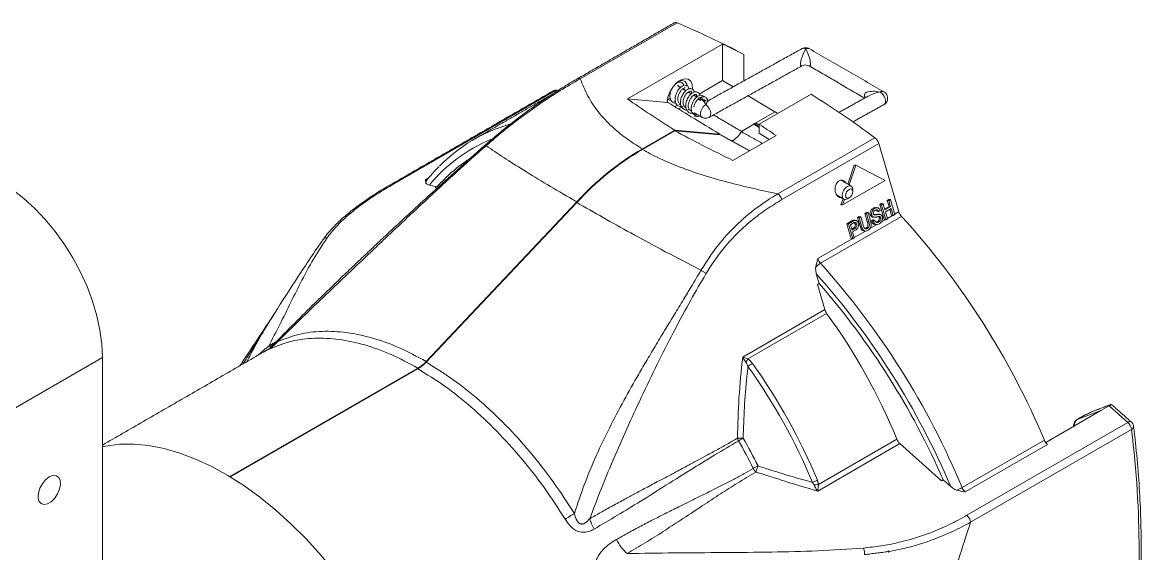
# Model space of a CAD drawing. Extents: x 12.1 to 108.7, y 1 to 80.4.
# Drawn here: x 22.2 to 31.51, y 12.34 to 16.76 of the extents above; entities that cross this region are included whole.
import ezdxf

# ---------------------------------------------------------------- set-up
doc = ezdxf.new("R2010")
doc.units = 0
doc.header["$MEASUREMENT"] = 0
doc.linetypes.add('SLD-Solid', pattern=[0])
doc.layers.get('0').update_dxf_attribs({"linetype": 'CONTINUOUS'})

msp = doc.modelspace()

# ---------------------------------------------------------------- linework, layer by layer
at = {"color": 7, "linetype": 'SLD-Solid', "lineweight": 15}
for p, q in [((26.8387, 16.2884), (27.6452, 16.754)), ((27.2316, 16.1221), (28.0208, 16.5777)), ((28.0208, 16.2738), (28.0208, 16.5777)), ((28.2003, 16.2716), (28.2003, 16.4903)), ((27.8273, 16.1621), (28.0208, 16.2738)), ((28.0208, 16.2738), (28.1107, 16.2218)), ((25.2907, 15.4153), (26.6283, 16.1875)), ((26.6428, 16.1836), (26.6283, 16.1875)), ((27.2316, 16.1221), (27.5619, 16.0926)), ((27.5625, 16.1051), (27.5651, 16.0919)), ((27.7969, 16.1445), (27.8083, 16.1511)), ((28.4578, 16.0136), (28.236, 16.1484)), ((28.3281, 15.9107), (28.7595, 16.1598)), ((28.46, 16.0149), (28.2979, 15.9213)), ((28.4826, 15.9999), (28.46, 16.0149)), ((28.1805, 15.851), (28.2838, 15.9106)), ((28.3281, 15.8901), (28.2838, 15.9157)), ((28.2838, 15.9104), (28.2838, 15.9157)), ((28.2838, 15.9157), (28.3281, 15.8918)), ((28.2883, 15.9132), (28.2979, 15.9188)), ((28.2979, 15.9213), (28.2979, 15.9188)), ((28.3281, 15.9039), (28.2979, 15.9213)), ((28.2979, 15.9188), (28.2979, 15.9081)), ((28.3281, 15.8354), (28.3281, 15.9107)), ((27.356, 15.7074), (27.6252, 15.8628)), ((27.356, 15.7014), (27.6252, 15.8568)), ((27.6252, 15.8628), (27.9992, 15.8294)), ((27.6252, 15.8568), (28.0043, 15.8229)), ((27.9992, 15.8294), (27.9997, 15.8233)), ((28.1788, 15.8498), (28.2838, 15.9104)), ((28.3281, 15.8848), (28.2838, 15.9104)), ((28.4111, 15.7847), (28.3281, 15.8354)), ((28.1084, 15.6099), (28.4671, 15.817)), ((28.4825, 15.3335), (29.289, 15.7991)), ((28.5157, 15.2841), (29.3225, 15.7499)), ((29.3225, 15.7499), (29.4887, 15.1825)), ((29.118, 15.5709), (29.0648, 15.4126)), ((29.1312, 15.5694), (29.0762, 15.406)), ((29.1312, 15.5694), (29.118, 15.5709)), ((29.3739, 15.444), (29.1312, 15.5694)), ((25.552, 15.4501), (25.5835, 15.4683)), ((25.6485, 15.3893), (25.5864, 15.4056)), ((25.6347, 15.3814), (25.6485, 15.3893)), ((25.6481, 15.3779), (25.6347, 15.3814)), ((29.0203, 15.2399), (29.3739, 15.444)), ((25.5582, 13.9383), (26.8102, 15.2659)), ((25.5582, 13.9322), (26.8102, 15.2598)), ((29.0242, 15.2918), (29.0072, 15.2414)), ((29.0359, 15.2862), (29.0203, 15.2399)), ((29.3916, 15.2778), (29.4053, 15.2857)), ((29.4064, 15.2267), (29.3916, 15.2778)), ((29.4047, 15.2763), (29.3916, 15.2778)), ((29.4047, 15.2763), (29.4184, 15.2842)), ((29.4196, 15.2252), (29.4047, 15.2763)), ((29.4184, 15.2842), (29.4053, 15.2857)), ((29.4184, 15.2842), (29.4545, 15.1596)), ((29.0203, 15.2399), (29.0072, 15.2414)), ((29.2054, 15.1703), (29.2191, 15.1782)), ((29.226, 15.0995), (29.2054, 15.1703)), ((29.2186, 15.1688), (29.2054, 15.1703)), ((29.2186, 15.1688), (29.2322, 15.1767)), ((29.2391, 15.098), (29.2186, 15.1688)), ((29.2322, 15.1767), (29.2191, 15.1782)), ((29.2322, 15.1767), (29.253, 15.105)), ((29.2865, 15.2099), (29.2733, 15.2114)), ((29.3194, 15.186), (29.3062, 15.1875)), ((29.333, 15.1939), (29.3194, 15.186)), ((29.3308, 15.2427), (29.3445, 15.2506)), ((29.3669, 15.1181), (29.3308, 15.2427)), ((29.3439, 15.2412), (29.3308, 15.2427)), ((29.3439, 15.2412), (29.3576, 15.2491)), ((29.38, 15.1166), (29.3439, 15.2412)), ((29.3576, 15.2491), (29.3445, 15.2506)), ((29.3576, 15.2491), (29.3724, 15.198)), ((29.3701, 15.2057), (29.4064, 15.2267)), ((29.3724, 15.198), (29.4196, 15.2252)), ((29.4237, 15.2108), (29.3766, 15.1836)), ((29.3766, 15.1836), (29.3937, 15.1245)), ((29.4196, 15.2252), (29.4064, 15.2267)), ((29.4277, 15.1532), (29.4129, 15.2046)), ((29.4409, 15.1517), (29.4237, 15.2108)), ((29.4537, 15.1623), (29.4887, 15.1825)), ((29.5106, 15.1437), (28.8369, 14.7548)), ((29.0552, 15.0836), (29.0908, 15.1042)), ((29.0914, 14.959), (29.0552, 15.0836)), ((29.0684, 15.0821), (29.0552, 15.0836)), ((29.0684, 15.0821), (29.1039, 15.1027)), ((29.1045, 14.9576), (29.0684, 15.0821)), ((29.1093, 15.089), (29.0862, 15.0756)), ((29.0862, 15.0756), (29.0991, 15.0309)), ((29.1039, 15.1027), (29.0908, 15.1042)), ((29.1186, 15.1098), (29.1055, 15.1113)), ((29.1372, 15.0795), (29.1241, 15.081)), ((29.1446, 15.1352), (29.1583, 15.1431)), ((29.1654, 15.0635), (29.1446, 15.1352)), ((29.1577, 15.1337), (29.1446, 15.1352)), ((29.1577, 15.1337), (29.1714, 15.1416)), ((29.1785, 15.0621), (29.1577, 15.1337)), ((29.1714, 15.1416), (29.1583, 15.1431)), ((29.1714, 15.1416), (29.1919, 15.0708)), ((29.2391, 15.098), (29.226, 15.0995)), ((29.2474, 15.0431), (29.3069, 15.0775)), ((29.2627, 15.1564), (29.2496, 15.1579)), ((29.2601, 15.1068), (29.2737, 15.1147)), ((29.2732, 15.1053), (29.2601, 15.1068)), ((29.2848, 15.1377), (29.2717, 15.1392)), ((29.2732, 15.1053), (29.2869, 15.1132)), ((29.2869, 15.1132), (29.2737, 15.1147)), ((29.322, 15.098), (29.3088, 15.0995)), ((29.3256, 15.1617), (29.3125, 15.1632)), ((29.3378, 15.1325), (29.3246, 15.134)), ((29.3387, 15.0958), (29.3755, 15.1171)), ((29.38, 15.1166), (29.3669, 15.1181)), ((29.3937, 15.1245), (29.38, 15.1166)), ((29.3929, 15.1272), (29.4364, 15.1522)), ((29.4409, 15.1517), (29.4277, 15.1532)), ((29.4545, 15.1596), (29.4409, 15.1517)), ((29.0969, 15.0387), (29.1094, 15.0459)), ((29.0991, 15.0309), (29.1225, 15.0444)), ((29.127, 15.0302), (29.1033, 15.0165)), ((29.1033, 15.0165), (29.1181, 14.9654)), ((29.1225, 15.0444), (29.1094, 15.0459)), ((29.1174, 14.9681), (29.2121, 15.0228)), ((29.1785, 15.0621), (29.1654, 15.0635)), ((29.2261, 15.0445), (29.213, 15.046)), ((28.8151, 14.7936), (29.1, 14.9581)), ((29.1045, 14.9576), (29.0914, 14.959)), ((29.1181, 14.9654), (29.1045, 14.9576)), ((28.8255, 14.5869), (28.8021, 14.6678)), ((28.8255, 14.5869), (28.8117, 14.579)), ((28.8725, 14.3692), (28.8117, 14.579)), ((28.1899, 13.9751), (28.8725, 14.3692)), ((28.8879, 14.3381), (28.2331, 13.9602)), ((22.8678, 13.9712), (21.984, 13.4611)), ((22.8678, 13.9712), (22.8669, 7.6068)), ((25.49, 13.8831), (23.9271, 12.9809)), ((25.49, 13.877), (23.9322, 12.9778)), ((31.1686, 13.5298), (30.709, 13.2645)), ((30.9711, 13.4551), (31.1686, 13.5298)), ((30.9711, 13.4551), (31.0373, 13.4933)), ((31.2542, 13.5819), (31.117, 13.5295)), ((31.117, 13.5295), (31.1184, 13.5302)), ((31.236, 13.5687), (31.1686, 13.5298)), ((31.3915, 13.4317), (31.236, 13.5687)), ((30.054, 12.6595), (31.3915, 13.4317)), ((30.9687, 13.454), (30.9711, 13.4551)), ((30.0847, 12.6017), (31.4223, 13.3739)), ((29.4972, 13.255), (28.8146, 12.861)), ((28.8203, 12.9148), (29.4722, 13.2911)), ((29.8434, 12.9457), (29.4972, 13.255)), ((30.0139, 12.8893), (30.698, 13.2842)), ((30.7228, 13.249), (30.0386, 12.854)), ((29.8434, 12.9457), (29.8572, 12.9537)), ((29.9193, 12.8982), (29.8572, 12.9537))]:
    msp.add_line(p, q, dxfattribs=at)
at = {"color": 7, "linetype": 'SLD-Solid', "lineweight": 15, "flags": 128}
for points in [[(27.5619, 16.0926), (27.5677, 16.1347), (27.5838, 16.1787), (27.6086, 16.2201), (27.6396, 16.2545), (27.6735, 16.2783), (27.7068, 16.2892), (27.7361, 16.286), (27.7584, 16.2691), (27.7713, 16.2401), (27.7736, 16.2021), (27.7735, 16.2013)], [(27.7294, 16.2313), (27.7258, 16.2445), (27.7111, 16.2654), (27.6886, 16.2742), (27.6611, 16.2698), (27.6566, 16.268)], [(27.8693, 16.1382), (27.8637, 16.1451), (27.8544, 16.1507), (27.8433, 16.1526), (27.8331, 16.1513), (27.8166, 16.1442), (27.7949, 16.1257), (27.7835, 16.1109), (27.7745, 16.0954), (27.7635, 16.0652), (27.761, 16.0449), (27.764, 16.0204), (27.7691, 16.0078), (27.7778, 15.9968), (27.7908, 15.9899), (27.798, 15.9887), (27.8038, 15.9896), (27.8038, 15.9896)], [(27.8325, 16.1295), (27.8296, 16.1306), (27.8272, 16.1302), (27.8257, 16.1284), (27.8252, 16.1254), (27.8258, 16.1217), (27.8275, 16.1178), (27.83, 16.1144), (27.833, 16.1119), (27.8358, 16.1108), (27.8382, 16.1112), (27.8398, 16.113), (27.8403, 16.116), (27.8396, 16.1197), (27.8379, 16.1236), (27.8354, 16.127), (27.8325, 16.1295)], [(27.622, 16.0578), (27.6317, 16.0608), (27.6485, 16.069)], [(22.0279, 15.4263), (22.122, 15.3659), (22.2149, 15.294), (22.3054, 15.2116), (22.3924, 15.1198), (22.4748, 15.0196), (22.5517, 14.9122), (22.6219, 14.7992), (22.6847, 14.6818), (22.7392, 14.5617), (22.7847, 14.4401), (22.8207, 14.3188), (22.8468, 14.1992), (22.8626, 14.0828), (22.8678, 13.9712)], [(29.061, 15.2916), (29.0601, 15.2911), (29.0433, 15.2857), (29.0292, 15.2889), (29.0198, 15.3003), (29.0168, 15.3181), (29.0205, 15.3397), (29.0303, 15.3617), (29.0449, 15.3809), (29.0618, 15.3942), (29.0787, 15.3996), (29.0928, 15.3964), (29.1021, 15.385), (29.1052, 15.3672), (29.1052, 15.3672)], [(29.1052, 15.3512), (29.1031, 15.3633), (29.0968, 15.3711), (29.0872, 15.3732), (29.0757, 15.3695), (29.0642, 15.3605), (29.0543, 15.3475), (29.0476, 15.3325), (29.0451, 15.3178), (29.0472, 15.3057), (29.0535, 15.2979), (29.0631, 15.2957), (29.0746, 15.2995), (29.0861, 15.3085), (29.096, 15.3215), (29.1027, 15.3365), (29.1052, 15.3512)], [(25.38, 11.2145), (25.3018, 11.3854), (25.2157, 11.5538), (25.1222, 11.7187), (25.0218, 11.8793), (24.915, 12.0346), (24.8025, 12.1837), (24.6848, 12.3259), (24.5627, 12.4603), (24.4368, 12.5862), (24.3078, 12.7028), (24.1765, 12.8097), (24.0435, 12.906), (23.9096, 12.9914), (23.7755, 13.0653), (23.6421, 13.1273), (23.51, 13.1771), (23.38, 13.2144), (23.2528, 13.2389), (23.1291, 13.2507), (23.0096, 13.2495), (22.8949, 13.2354), (22.8677, 13.23)], [(22.4258, 12.9783), (22.3954, 12.9549), (22.3682, 12.9223), (22.3473, 12.884), (22.335, 12.8443), (22.3324, 12.8073), (22.34, 12.7772), (22.3568, 12.7571), (22.3812, 12.7492), (22.4103, 12.7545), (22.4412, 12.7723), (22.4703, 12.8007), (22.4947, 12.8366), (22.5116, 12.8762), (22.5191, 12.9151), (22.5166, 12.9491), (22.5042, 12.9746), (22.4833, 12.9887), (22.4562, 12.99), (22.4258, 12.9783)]]:
    msp.add_lwpolyline(points, dxfattribs=at)
at = {"color": 7, "linetype": 'SLD-Solid', "lineweight": 15}
for centre, radius, start, end in [((26.8268, 16.2639), 0.0272, 64.18756, 115.76928), ((26.6395, 16.1337), 0.06, 74.96732, 119.99731), ((26.6467, 16.158), 0.0347, 76.01202, 121.93398), ((26.621, 16.1642), 0.0244, 72.55894, 118.12596), ((26.6117, 14.6453), 1.3145, 105.73552, 135.7253), ((28.0071, 15.9464), 0.1979, 296.86263, 331.18579), ((28.0099, 15.9403), 0.1916, 297.08297, 331.81214), ((26.5948, 14.5773), 1.305, 112.54448, 140.60186), ((28.6022, 13.6092), 2.4404, 120.70605, 137.24575), ((28.6022, 13.6032), 2.4404, 120.70605, 137.24575), ((26.6245, 14.534), 1.2978, 122.91905, 138.76906), ((25.5593, 15.4737), 0.0246, 252.77204, 297.14319), ((25.5978, 15.4223), 0.0409, 141.87175, 180.85023), ((25.2834, 15.3919), 0.0245, 72.61765, 116.86333), ((28.4222, 15.2571), 0.0972, 16.10936, 51.73907), ((28.9342, 14.5934), 0.1885, 121.08383, 136.75103), ((28.9119, 14.8223), 0.101, 196.50744, 221.96954), ((23.9461, 10.3647), 6.572, 22.59061, 41.9122), ((23.9604, 10.3735), 6.4716, 22.96146, 41.57151), ((24.0028, 10.3981), 6.3879, 23.58256, 40.97662), ((28.9693, 14.3979), 0.101, 196.50692, 216.25297), ((24.9037, 11.4283), 4.9337, 22.1829, 36.14216), ((27.875, 14.1497), 0.4052, 327.58413, 332.11236), ((28.4697, 13.5842), 0.3917, 120.45416, 127.0028), ((24.2389, 11.0445), 4.9089, 22.61809, 35.5271), ((24.2516, 11.0518), 4.9391, 22.61809, 35.5271), ((31.409, 13.4121), 0.0262, 65.22976, 131.72376), ((31.3263, 13.3598), 0.0971, 8.3442, 47.73503), ((31.3803, 13.3909), 0.06, 6.94851, 48.6305), ((31.4124, 13.3996), 0.0275, 291.04663, 356.89704), ((24.2823, 11.0688), 4.4592, 26.36024, 29.70475), ((24.2948, 11.076), 4.4895, 26.36024, 29.70475), ((29.5641, 13.3281), 0.0991, 201.91244, 227.48388), ((28.6666, 13.2073), 0.2938, 290.66066, 299.38827), ((28.9296, 11.3118), 1.6067, 93.90146, 95.201), ((29.8667, 13.1512), 0.3004, 289.88596, 299.342), ((30.1055, 12.927), 0.099, 202.3848, 227.49295), ((29.9887, 12.5877), 0.0971, 8.3442, 47.73503), ((24.5263, 11.0208), 5.0567, 15.27108, 15.40771)]:
    msp.add_arc(centre, radius, start, end, dxfattribs=at)
for centre, major_axis, ratio, start_param, end_param in [((27.6513, 16.702), (-0.0296, 0.0522), 0.572321, 5.647964, 6.287473), ((28.46, 9.8124), (-3.9477, 6.9583), 0.572321, 5.548483, 5.647964), ((28.4668, 9.8164), (-4.1061, 6.8666), 0.587369, 5.535159, 5.566409), ((28.7126, 16.4846), (0.0373, 0.0894), 0.226048, 1.054099, 3.420116), ((28.7126, 16.4846), (-0.0285, 0.0556), 0.564787, 5.526395, 6.301971), ((28.7126, 16.4846), (0.0295, 0.0551), 0.55344, 6.265114, 7.03132), ((28.7126, 16.4846), (-0.0367, 0.0902), 0.23729, 2.845581, 5.220968), ((37.4231, 14.9868), (11.2031, -2.5298), 0.214773, 3.620826, 3.698404), ((27.8819, 16.0233), (-0.0367, 0.0902), 0.23729, 5.220968, 5.987174), ((27.8819, 16.0233), (0.0373, 0.0894), 0.226048, 0.278524, 1.054099), ((28.46, 9.8064), (-4.0525, 6.8978), 0.582398, 5.347621, 5.440904), ((29.3313, 16.1274), (0.1303, -0.0295), 0.378601, 1.649688, 3.608575), ((29.3313, 16.1274), (0.1304, 0.0268), 0.379041, 1.486519, 2.262094), ((29.3313, 16.1274), (0.0332, 0.053), 0.600432, 0.02127, 0.787475), ((29.3313, 16.1274), (-0.0323, 0.0535), 0.610903, 3.119514, 5.485531), ((27.8819, 16.0233), (0.0295, 0.0551), 0.55344, 0.748135, 3.126146), ((27.8819, 16.0233), (-0.0285, 0.0556), 0.564787, 3.163934, 5.526395), ((28.0363, 9.5618), (-3.8966, 6.9876), 0.567218, 5.428718, 5.453772), ((37.4231, 14.9807), (11.4042, -2.4586), 0.189202, 3.720942, 3.79852), ((29.2828, 15.7541), (-0.0304, 0.0517), 0.582398, 4.304946, 5.347621), ((29.0106, 15.3722), (0.0013, 0.0738), 0.717295, 5.440515, 9.488676), ((29.5284, 15.1782), (-0.0304, 0.0517), 0.582398, 1.163354, 1.923488), ((28.3626, 12.9168), (-1.9629, 3.3411), 0.582398, 4.486951, 5.065081), ((31.1958, 13.5534), (0.0584, 0.0285), 0.079209, 5.431476, 6.28395), ((25.7795, 15.6073), (-4.0521, 6.8981), 0.58236, 3.773895, 4.071437), ((30.7341, 13.2899), (-0.0304, 0.0517), 0.582398, 1.345359, 2.084638)]:
    msp.add_ellipse(centre, major_axis=major_axis, ratio=ratio, start_param=start_param, end_param=end_param, dxfattribs=at)
for points, degree in [([(27.6216, 16.7541), (26.8148, 16.2883)], 1), ([(28.6835, 16.5399), (27.9122, 16.1116)], 1), ([(29.3638, 16.1808), (28.7426, 16.5394)], 1), ([(27.911, 15.968), (28.6823, 16.3962)], 1), ([(28.7414, 16.3958), (29.2045, 16.1284)], 1), ([(27.6731, 16.2161), (27.6474, 16.2309)], 1), ([(27.6553, 16.2587), (27.6523, 16.2689)], 1), ([(27.7182, 16.19), (27.6928, 16.2047)], 1), ([(27.6968, 16.2024), (27.6979, 16.2083)], 1), ([(26.6095, 16.1857), (25.2719, 15.4135)], 1), ([(26.6088, 16.1618), (25.9545, 15.7841)], 1), ([(27.5774, 16.127), (27.5906, 16.1193)], 1), ([(27.62, 16.1024), (27.6333, 16.0947)], 1), ([(27.763, 16.1641), (27.7382, 16.1784)], 1), ([(27.8089, 16.1376), (27.7832, 16.1525)], 1), ([(27.8531, 16.1121), (27.8481, 16.115)], 1), ([(27.8743, 16.1049), (27.8746, 16.111)], 1), ([(29.2403, 16.1484), (28.9903, 16.0096)], 1), ([(27.6621, 16.0781), (27.6755, 16.0703)], 1), ([(27.7093, 16.0508), (27.7199, 16.0447)], 1), ([(27.7533, 16.0254), (27.7646, 16.0189)], 1), ([(27.7815, 16.0072), (27.7815, 16.0096)], 1), ([(27.7819, 16.0036), (27.7887, 16.0046)], 1), ([(29.1055, 15.9305), (29.3629, 16.0734)], 1), ([(27.7921, 16.003), (27.8519, 15.9685)], 1), ([(27.9475, 15.9883), (28.1805, 15.851)], 1), ([(28.2473, 15.6901), (28.0043, 15.8229)], 1), ([(28.3531, 15.7512), (28.1788, 15.8498)], 1), ([(29.0922, 15.3968), (29.0073, 15.4458)], 1), ([(29.1052, 15.3518), (29.1052, 15.3682)], 1), ([(28.9709, 15.3225), (29.0297, 15.2885)], 1), ([(29.061, 15.2916), (29.0751, 15.2998)], 1), ([(29.3105, 15.2161), (29.2974, 15.2176)], 1), ([(29.1055, 15.1113), (29.1162, 15.1125)], 1), ([(29.1293, 15.1112), (29.1162, 15.1127)], 1), ([(29.2879, 15.0784), (29.301, 15.0769)], 1), ([(29.3008, 15.0963), (29.3088, 15.0995)], 1), ([(29.3125, 15.1632), (29.3162, 15.1626)], 1), ([(29.3293, 15.1615), (29.3162, 15.163)], 1), ([(24.7726, 15.0368), (24.7745, 15.0412)], 1), ([(29.1951, 15.0241), (29.2082, 15.0226)], 1), ([(29.2059, 15.0435), (29.213, 15.046)], 1), ([(24.7119, 14.9642), (24.7065, 14.9566)], 1), ([(27.8844, 14.6676), (27.8817, 14.6702), (27.8762, 14.6754), (27.8659, 14.683), (27.8547, 14.6902), (27.847, 14.6942), (27.8431, 14.6962)], 3), ([(24.2979, 14.3382), (24.2876, 14.3221)], 1), ([(24.0109, 13.9033), (24.2907, 14.3261)], 1), ([(24.2884, 14.3234), (24.0375, 13.9186)], 1), ([(24.3253, 14.1031), (24.3828, 14.1257), (24.4979, 14.1707), (24.6912, 14.1939), (24.8961, 14.1842), (25.1113, 14.1377), (25.3331, 14.0591), (25.4832, 13.9785), (25.5582, 13.9383)], 3), ([(24.25, 14.0666), (24.3122, 14.102)], 1), ([(24.25, 14.0666), (24.2726, 14.0651)], 1), ([(25.49, 13.8831), (25.4155, 13.923), (25.2665, 14.003), (25.0464, 14.0811), (24.8328, 14.1271), (24.6294, 14.1368), (24.4375, 14.1138), (24.3234, 14.0691), (24.2663, 14.0467)], 3), ([(24.3253, 14.1031), (24.2663, 14.0467)], 1), ([(24.2287, 14.029), (22.8677, 13.2433)], 1), ([(26.7137, 12.6278), (26.6566, 12.7161), (26.5424, 12.8927), (26.3505, 13.1372), (26.1471, 13.3624), (25.9335, 13.5629), (25.7134, 13.7389), (25.5645, 13.831), (25.49, 13.877)], 3), ([(25.5582, 13.9322), (25.6332, 13.8859), (25.7833, 13.7931), (26.0051, 13.6158), (26.2203, 13.4138), (26.4252, 13.1869), (26.6185, 12.9405), (26.7336, 12.7626), (26.7911, 12.6736)], 3), ([(31.0348, 13.4922), (30.9687, 13.454)], 1), ([(31.254, 13.582), (31.1184, 13.5302)], 1), ([(31.2542, 13.5819), (31.2541, 13.5816)], 1), ([(31.42, 13.4359), (31.2543, 13.5818)], 1), ([(30.9711, 13.4551), (30.971, 13.4551)], 1), ([(28.1464, 13.2998), (28.1498, 13.3), (28.1566, 13.3004), (28.1687, 13.3008), (28.1815, 13.3009), (28.19, 13.3008), (28.1943, 13.3007)], 3), ([(28.1555, 13.2784), (28.1584, 13.2801), (28.1641, 13.2834), (28.174, 13.289), (28.1842, 13.2949), (28.1909, 13.2987), (28.1943, 13.3007)], 3), ([(28.2778, 13.0487), (28.2807, 13.0503), (28.2865, 13.0536), (28.2965, 13.0589), (28.3069, 13.0643), (28.314, 13.0677), (28.3175, 13.0694)], 3), ([(28.2998, 13.0193), (28.3012, 13.0227), (28.3038, 13.0295), (28.3084, 13.0421), (28.3131, 13.0556), (28.3161, 13.0647), (28.3176, 13.0693)], 3), ([(28.8108, 12.9513), (28.8203, 12.9148)], 1), ([(28.784, 12.9119), (28.7703, 12.9324)], 1), ([(26.7911, 12.6736), (26.7137, 12.6278)], 1), ([(26.9188, 12.6307), (26.9235, 12.6161), (26.9329, 12.5871), (26.9477, 12.5589), (26.955, 12.5449)], 3), ([(27.2292, 12.3407), (27.2123, 12.3575), (27.1783, 12.3912), (27.1531, 12.4355), (27.1404, 12.4577)], 3), ([(29.2035, 12.3325), (29.2034, 12.3374), (29.2032, 12.3471), (29.2014, 12.3618), (29.1986, 12.3757), (29.196, 12.3834), (29.1947, 12.3872)], 3), ([(29.4015, 12.3574), (29.2035, 12.3325)], 1), ([(29.4012, 12.3643), (29.4031, 12.3577)], 1), ([(29.4044, 12.3526), (29.4015, 12.3574)], 1), ([(29.4031, 12.3577), (29.4044, 12.3526)], 1)]:
    msp.add_open_spline(points, degree=degree, dxfattribs=at)
for points, knots in [([(28.7422, 16.5392), (28.7367, 16.5419), (28.7246, 16.5479), (28.7041, 16.5476), (28.6895, 16.5441), (28.6836, 16.5398), (28.6832, 16.5395)], [0, 0, 0, 0, 0.295208, 0.647476, 0.97573, 1, 1, 1, 1]), ([(28.6838, 16.3964), (28.6889, 16.3988), (28.7007, 16.4043), (28.721, 16.4045), (28.7337, 16.3991), (28.7397, 16.3966)], [0, 0, 0, 0, 0.292073, 0.664978, 1, 1, 1, 1]), ([(26.8149, 16.2885), (26.8133, 16.2876), (26.7725, 16.2648), (26.6918, 16.2154), (26.5759, 16.1416), (26.4607, 16.0631), (26.346, 15.9797), (26.2306, 15.8901), (26.1316, 15.8091), (26.0718, 15.7564), (26.049, 15.7363)], [0, 0, 0, 0, 0.0066959, 0.1689801, 0.3237028, 0.4671447, 0.6191481, 0.766515, 0.910995, 1, 1, 1, 1]), ([(26.8387, 16.2884), (26.7837, 16.2565), (26.6734, 16.1925), (26.5078, 16.0842), (26.3498, 15.9711), (26.2007, 15.8557), (26.1055, 15.7741), (26.0576, 15.733)], [0, 0, 0, 0, 0.218089, 0.438109, 0.636555, 0.817195, 1, 1, 1, 1]), ([(26.8387, 16.2884), (26.8581, 16.2408), (26.8949, 16.1508), (26.9834, 16.0162), (27.0881, 15.9006), (27.2085, 15.8008), (27.2976, 15.7415), (27.3496, 15.7112), (27.356, 15.7074)], [0, 0, 0, 0, 0.240479, 0.454731, 0.672309, 0.824146, 0.978337, 1, 1, 1, 1]), ([(27.603, 16.2099), (27.5984, 16.201), (27.5891, 16.1828), (27.5841, 16.1535), (27.5859, 16.1262), (27.5943, 16.1066), (27.6057, 16.0945), (27.6183, 16.0859), (27.6299, 16.0851), (27.6368, 16.0845)], [0, 0, 0, 0, 0.163376, 0.335184, 0.493477, 0.663129, 0.757667, 0.856355, 1, 1, 1, 1]), ([(27.6989, 16.2324), (27.6986, 16.2355), (27.6974, 16.2461), (27.6885, 16.256), (27.6766, 16.2615), (27.6624, 16.2625), (27.6452, 16.2565), (27.6329, 16.2485), (27.6274, 16.2426), (27.6273, 16.2425)], [0, 0, 0, 0, 0.094664, 0.32519, 0.461279, 0.596263, 0.804196, 0.995605, 1, 1, 1, 1]), ([(27.7433, 16.2046), (27.7428, 16.2077), (27.7414, 16.2152), (27.7358, 16.2244), (27.7278, 16.2312), (27.7158, 16.2354), (27.6985, 16.2339), (27.677, 16.222), (27.6595, 16.2041), (27.6466, 16.1845), (27.6362, 16.1631), (27.6293, 16.1385), (27.628, 16.1112), (27.6327, 16.0904), (27.6416, 16.0753), (27.651, 16.0657), (27.6625, 16.0596), (27.6727, 16.0559), (27.6797, 16.0568), (27.6816, 16.0571)], [0, 0, 0, 0, 0.034955, 0.086358, 0.136444, 0.182611, 0.263556, 0.34595, 0.43741, 0.48872, 0.543448, 0.632881, 0.69789, 0.78334, 0.832548, 0.881843, 0.931171, 0.980492, 1, 1, 1, 1]), ([(27.6638, 16.0863), (27.6612, 16.0883), (27.6546, 16.0934), (27.6504, 16.109), (27.6501, 16.1303), (27.655, 16.1504), (27.6619, 16.1669), (27.6688, 16.1792), (27.6767, 16.1901), (27.6863, 16.2005), (27.6978, 16.2089), (27.7072, 16.2134), (27.711, 16.2122), (27.7126, 16.2117)], [0, 0, 0, 0, 0.079835, 0.200005, 0.314153, 0.438764, 0.506102, 0.576594, 0.649594, 0.715742, 0.817336, 0.925839, 1, 1, 1, 1]), ([(27.6525, 16.2279), (27.6537, 16.2304), (27.655, 16.2331), (27.6551, 16.2356), (27.6552, 16.2358)], [0, 0, 0, 0, 0.903194, 1, 1, 1, 1]), ([(27.7869, 16.1769), (27.7861, 16.1813), (27.7839, 16.1933), (27.7734, 16.2035), (27.7603, 16.2075), (27.7466, 16.207), (27.7298, 16.2006), (27.7135, 16.1876), (27.6996, 16.1714), (27.6863, 16.1506), (27.6752, 16.1229), (27.6713, 16.0927), (27.6748, 16.0665), (27.6843, 16.0484), (27.6966, 16.037), (27.7121, 16.0295), (27.7282, 16.0266), (27.7402, 16.0309), (27.7424, 16.0317)], [0, 0, 0, 0, 0.0491669, 0.1331877, 0.1821729, 0.2255877, 0.2911828, 0.3678084, 0.4186745, 0.4696703, 0.5636002, 0.6453721, 0.7152941, 0.7958243, 0.8419192, 0.8886181, 0.9788778, 1, 1, 1, 1]), ([(27.566, 16.1199), (27.5677, 16.1187), (27.5729, 16.1148), (27.5821, 16.1112), (27.5904, 16.1119), (27.5937, 16.1122)], [0, 0, 0, 0, 0.226078, 0.685517, 1, 1, 1, 1]), ([(27.7114, 16.0549), (27.71, 16.0557), (27.7057, 16.0579), (27.7006, 16.0644), (27.6953, 16.076), (27.6934, 16.0919), (27.6959, 16.1136), (27.7022, 16.1327), (27.7106, 16.1487), (27.7201, 16.1627), (27.7328, 16.1759), (27.7466, 16.1845), (27.7574, 16.1866), (27.7655, 16.1818), (27.7659, 16.1731), (27.7662, 16.1691)], [0, 0, 0, 0, 0.029002, 0.087098, 0.145341, 0.24045, 0.312481, 0.410575, 0.466363, 0.518747, 0.612602, 0.70231, 0.796495, 0.907639, 1, 1, 1, 1]), ([(27.8309, 16.1504), (27.8309, 16.1506), (27.8309, 16.1554), (27.8271, 16.1632), (27.8209, 16.1725), (27.8121, 16.178), (27.7993, 16.181), (27.7812, 16.1774), (27.7598, 16.1634), (27.743, 16.1442), (27.7309, 16.1239), (27.722, 16.1032), (27.7163, 16.0798), (27.7157, 16.0528), (27.7218, 16.0317), (27.7319, 16.0172), (27.742, 16.0086), (27.7541, 16.0035), (27.7647, 16.0008), (27.7715, 16.002), (27.7734, 16.0023)], [0, 0, 0, 0, 0.002429, 0.050477, 0.101816, 0.150351, 0.195946, 0.279374, 0.359319, 0.448706, 0.500668, 0.552936, 0.630745, 0.697735, 0.787945, 0.836491, 0.885121, 0.9338, 0.981941, 1, 1, 1, 1]), ([(27.7561, 16.027), (27.755, 16.0276), (27.751, 16.0293), (27.7445, 16.0365), (27.7387, 16.0493), (27.7371, 16.0697), (27.7405, 16.0892), (27.7466, 16.1061), (27.7529, 16.119), (27.7606, 16.1309), (27.7708, 16.1431), (27.7827, 16.1529), (27.795, 16.1586), (27.8038, 16.1587), (27.8088, 16.1518), (27.8109, 16.1442), (27.8098, 16.1383), (27.8096, 16.1373)], [0, 0, 0, 0, 0.0228276, 0.0773286, 0.1692102, 0.2478166, 0.3412333, 0.3923513, 0.444933, 0.4988603, 0.5523952, 0.6378884, 0.7088355, 0.8136876, 0.9110132, 0.9836946, 1, 1, 1, 1]), ([(27.7829, 16.0519), (27.783, 16.0527), (27.784, 16.0602), (27.7879, 16.0732), (27.795, 16.0887), (27.804, 16.1035), (27.8162, 16.1178), (27.8248, 16.1235), (27.8287, 16.1262)], [0, 0, 0, 0, 0.025728, 0.252227, 0.397948, 0.540625, 0.788631, 1, 1, 1, 1]), ([(27.8995, 16.1071), (27.8978, 16.113), (27.8937, 16.127), (27.8772, 16.1386), (27.859, 16.141), (27.8421, 16.1378), (27.8324, 16.1328), (27.8273, 16.1302)], [0, 0, 0, 0, 0.1973111, 0.4669164, 0.6978366, 0.8406727, 1, 1, 1, 1]), ([(27.8382, 16.1112), (27.8443, 16.1142), (27.855, 16.1194), (27.8679, 16.1176), (27.8753, 16.1133), (27.8771, 16.1067), (27.8776, 16.105)], [0, 0, 0, 0, 0.346809, 0.601646, 0.896015, 1, 1, 1, 1]), ([(27.8431, 16.1302), (27.8458, 16.1295), (27.8521, 16.1281), (27.8548, 16.1213), (27.8539, 16.1143), (27.8538, 16.1138)], [0, 0, 0, 0, 0.408817, 0.955814, 1, 1, 1, 1]), ([(27.91, 16.1112), (27.9051, 16.1089), (27.8936, 16.1035), (27.8733, 16.1034), (27.8604, 16.1089), (27.8541, 16.1116)], [0, 0, 0, 0, 0.279397, 0.652472, 1, 1, 1, 1]), ([(29.3624, 16.0741), (29.3653, 16.0755), (29.3746, 16.08), (29.3862, 16.094), (29.3948, 16.114), (29.3955, 16.1364), (29.3887, 16.1563), (29.3776, 16.1716), (29.368, 16.1777), (29.3638, 16.1804)], [0, 0, 0, 0, 0.074874, 0.236509, 0.404164, 0.57374, 0.739182, 0.884243, 1, 1, 1, 1]), ([(27.562, 16.0958), (27.5641, 16.0946), (27.6308, 16.0539), (27.7765, 15.9651), (27.9202, 15.8775), (27.9992, 15.8294)], [0, 0, 0, 0, 0.014318, 0.458098, 1, 1, 1, 1]), ([(27.69, 16.0619), (27.6858, 16.0576), (27.6749, 16.0465), (27.6632, 16.0415), (27.656, 16.0385)], [0, 0, 0, 0, 0.3907, 1, 1, 1, 1]), ([(27.7894, 15.98), (27.7901, 15.9796), (27.7918, 15.9788), (27.7946, 15.9789), (27.7975, 15.9801), (27.8, 15.982), (27.8022, 15.9849), (27.8036, 15.9882), (27.8041, 15.9915), (27.8037, 15.9946), (27.8028, 15.9963), (27.8023, 15.9971)], [0, 0, 0, 0, 0.100441, 0.227442, 0.327785, 0.438381, 0.554914, 0.671447, 0.782044, 0.882386, 1, 1, 1, 1]), ([(27.7975, 15.9999), (27.7967, 15.9999), (27.795, 16), (27.7924, 15.9988), (27.7905, 15.9977), (27.7898, 15.9968), (27.7898, 15.9968)], [0, 0, 0, 0, 0.321944, 0.639, 0.988456, 1, 1, 1, 1]), ([(27.7901, 15.9796), (27.7964, 15.9777), (27.8083, 15.9742), (27.8234, 15.9764), (27.8306, 15.9803), (27.831, 15.9805)], [0, 0, 0, 0, 0.51066, 0.970929, 1, 1, 1, 1]), ([(27.8523, 15.9687), (27.8578, 15.966), (27.8699, 15.96), (27.8904, 15.9603), (27.905, 15.9638), (27.9108, 15.9681), (27.9112, 15.9684)], [0, 0, 0, 0, 0.2952079, 0.6474757, 0.9757297, 1, 1, 1, 1]), ([(26.049, 15.7374), (25.9714, 15.6685), (25.8265, 15.54), (25.6259, 15.3581), (25.4564, 15.2027), (25.3166, 15.0733), (25.198, 14.9627), (25.0906, 14.8619), (24.9854, 14.7625), (24.8788, 14.661), (24.7613, 14.5482), (24.6226, 14.4135), (24.4585, 14.2519), (24.343, 14.1334), (24.2822, 14.0709)], [0, 0, 0, 0, 0.128639, 0.240263, 0.335011, 0.412944, 0.475489, 0.535039, 0.594511, 0.653919, 0.716335, 0.795053, 0.892006, 1, 1, 1, 1]), ([(26.0576, 15.733), (26.0112, 15.6921), (25.9279, 15.6186), (25.8038, 15.5064), (25.6852, 15.3979), (25.5605, 15.2824), (25.4375, 15.1677), (25.3182, 15.0557), (25.1997, 14.9438), (25.057, 14.8089), (24.8892, 14.6497), (24.698, 14.4671), (24.5094, 14.2858), (24.3854, 14.1627), (24.3253, 14.1031)], [0, 0, 0, 0, 0.078151, 0.140606, 0.211738, 0.281669, 0.355615, 0.424485, 0.488316, 0.561233, 0.671868, 0.7791, 0.893074, 1, 1, 1, 1]), ([(26.0576, 15.733), (26.0558, 15.7342), (26.0524, 15.7366), (26.0498, 15.7378), (26.0493, 15.7372), (26.0492, 15.7371)], [0, 0, 0, 0, 0.4411696, 0.8823392, 1, 1, 1, 1]), ([(26.8102, 15.2659), (26.7995, 15.2721), (26.7143, 15.3213), (26.5614, 15.4112), (26.37, 15.5276), (26.1994, 15.6356), (26.105, 15.7005), (26.0576, 15.733)], [0, 0, 0, 0, 0.03531, 0.279992, 0.527063, 0.762577, 1, 1, 1, 1]), ([(27.356, 15.7014), (27.3996, 15.6776), (27.4875, 15.6297), (27.651, 15.5595), (27.8431, 15.4912), (28.0565, 15.4296), (28.2707, 15.3771), (28.4117, 15.348), (28.4825, 15.3335)], [0, 0, 0, 0, 0.141514, 0.285081, 0.469517, 0.656824, 0.827918, 1, 1, 1, 1]), ([(25.6628, 15.5554), (25.653, 15.5459), (25.6185, 15.5127), (25.5877, 15.4747), (25.5656, 15.4476)], [0, 0, 0, 0, 0.285431, 1, 1, 1, 1]), ([(25.5569, 15.4217), (25.5542, 15.4309), (25.5515, 15.4402), (25.552, 15.4501), (25.552, 15.4501)], [0, 0, 0, 0, 0.9956903, 1, 1, 1, 1]), ([(25.2907, 15.4153), (25.2436, 15.3873), (25.149, 15.3312), (25.0204, 15.2431), (24.9049, 15.1518), (24.8064, 15.0592), (24.759, 14.9975), (24.7358, 14.9673)], [0, 0, 0, 0, 0.1970597, 0.3953166, 0.5983089, 0.8034543, 1, 1, 1, 1]), ([(25.2726, 15.4133), (25.2405, 15.3947), (25.1683, 15.3528), (25.0624, 15.2838), (24.9607, 15.2108), (24.8714, 15.137), (24.8135, 15.0844), (24.7871, 15.0542), (24.7826, 15.0491)], [0, 0, 0, 0, 0.162796, 0.366823, 0.582846, 0.765546, 0.960132, 1, 1, 1, 1]), ([(25.5864, 15.4056), (25.5771, 15.4087), (25.5643, 15.4129), (25.5585, 15.4198), (25.5569, 15.4217)], [0, 0, 0, 0, 0.726495, 1, 1, 1, 1]), ([(27.8431, 14.6962), (27.7434, 14.748), (27.5431, 14.852), (27.2721, 14.9993), (27.0257, 15.1363), (26.8822, 15.2186), (26.8102, 15.2598)], [0, 0, 0, 0, 0.268577, 0.539944, 0.768997, 1, 1, 1, 1]), ([(27.8431, 14.6962), (27.8883, 14.7665), (27.9758, 14.9025), (28.1327, 15.0723), (28.3003, 15.2178), (28.4215, 15.2947), (28.4825, 15.3335)], [0, 0, 0, 0, 0.257109, 0.497626, 0.747109, 1, 1, 1, 1]), ([(28.5157, 15.2841), (28.472, 15.2576), (28.3846, 15.2045), (28.2576, 15.1082), (28.1354, 14.9966), (28.006, 14.8542), (27.9287, 14.7356), (27.8844, 14.6676)], [0, 0, 0, 0, 0.182552, 0.366177, 0.55406, 0.743888, 1, 1, 1, 1]), ([(29.2496, 15.1579), (29.2488, 15.1619), (29.2472, 15.1699), (29.2492, 15.1828), (29.2566, 15.1992), (29.2664, 15.2064), (29.2733, 15.2114)], [0, 0, 0, 0, 0.187029, 0.374124, 0.56114, 1, 1, 1, 1]), ([(29.2627, 15.1564), (29.2619, 15.1604), (29.2604, 15.1685), (29.2623, 15.1813), (29.2697, 15.1978), (29.2796, 15.2049), (29.2865, 15.2099)], [0, 0, 0, 0, 0.187029, 0.374124, 0.56114, 1, 1, 1, 1]), ([(29.2733, 15.2114), (29.2783, 15.2141), (29.2861, 15.2183), (29.2942, 15.217), (29.2973, 15.2165)], [0, 0, 0, 0, 0.627909, 1, 1, 1, 1]), ([(29.2912, 15.1958), (29.2886, 15.1942), (29.2834, 15.1909), (29.2774, 15.1834), (29.2746, 15.1739), (29.2756, 15.1682), (29.2761, 15.1654)], [0, 0, 0, 0, 0.28129, 0.56082, 0.78068, 1, 1, 1, 1]), ([(29.2865, 15.2099), (29.2914, 15.2123), (29.3012, 15.217), (29.3158, 15.2164), (29.3272, 15.2075), (29.3311, 15.1984), (29.333, 15.1939)], [0, 0, 0, 0, 0.280797, 0.560151, 0.779877, 1, 1, 1, 1]), ([(29.3194, 15.186), (29.3178, 15.1894), (29.3146, 15.1963), (29.3038, 15.2019), (29.296, 15.1982), (29.2912, 15.1958)], [0, 0, 0, 0, 0.281097, 0.560287, 1, 1, 1, 1]), ([(29.3062, 15.1875), (29.3048, 15.1913), (29.303, 15.1959), (29.2994, 15.1976), (29.2987, 15.1979)], [0, 0, 0, 0, 0.804992, 1, 1, 1, 1]), ([(29.0908, 15.1042), (29.0935, 15.1057), (29.0983, 15.1084), (29.1033, 15.1104), (29.1055, 15.1113)], [0, 0, 0, 0, 0.560101, 1, 1, 1, 1]), ([(29.1039, 15.1027), (29.1066, 15.1042), (29.1114, 15.107), (29.1164, 15.1089), (29.1186, 15.1098)], [0, 0, 0, 0, 0.560101, 1, 1, 1, 1]), ([(29.1208, 15.0943), (29.1186, 15.0935), (29.1147, 15.0921), (29.1109, 15.0899), (29.1093, 15.089)], [0, 0, 0, 0, 0.5595849, 1, 1, 1, 1]), ([(29.1094, 15.0459), (29.1123, 15.0477), (29.1181, 15.0514), (29.1248, 15.0605), (29.1262, 15.0717), (29.1248, 15.0779), (29.1241, 15.081)], [0, 0, 0, 0, 0.281401, 0.559753, 0.779356, 1, 1, 1, 1]), ([(29.1241, 15.081), (29.1233, 15.0834), (29.1216, 15.0883), (29.1184, 15.0916), (29.1168, 15.0932)], [0, 0, 0, 0, 0.500397, 1, 1, 1, 1]), ([(29.1186, 15.1098), (29.1224, 15.1107), (29.1301, 15.1125), (29.1401, 15.1071), (29.147, 15.0984), (29.1495, 15.0914), (29.1507, 15.0879)], [0, 0, 0, 0, 0.280013, 0.55891, 0.779396, 1, 1, 1, 1]), ([(29.1372, 15.0795), (29.1364, 15.0819), (29.1347, 15.0868), (29.1305, 15.0917), (29.1257, 15.0946), (29.1224, 15.0944), (29.1208, 15.0943)], [0, 0, 0, 0, 0.280261, 0.560078, 0.78015, 1, 1, 1, 1]), ([(29.1225, 15.0444), (29.1254, 15.0462), (29.1313, 15.0499), (29.1379, 15.059), (29.1394, 15.0702), (29.1379, 15.0764), (29.1372, 15.0795)], [0, 0, 0, 0, 0.2814007, 0.5597529, 0.7793558, 1, 1, 1, 1]), ([(29.1507, 15.0879), (29.152, 15.0814), (29.1546, 15.0683), (29.1475, 15.0432), (29.1348, 15.0352), (29.127, 15.0302)], [0, 0, 0, 0, 0.280751, 0.559708, 1, 1, 1, 1]), ([(29.213, 15.046), (29.2158, 15.0478), (29.2213, 15.0514), (29.2285, 15.0601), (29.2321, 15.078), (29.2285, 15.0906), (29.226, 15.0995)], [0, 0, 0, 0, 0.187561, 0.374239, 0.559719, 1, 1, 1, 1]), ([(29.2261, 15.0445), (29.2289, 15.0463), (29.2344, 15.0499), (29.2417, 15.0586), (29.2453, 15.0765), (29.2416, 15.0891), (29.2391, 15.098)], [0, 0, 0, 0, 0.187561, 0.374239, 0.559719, 1, 1, 1, 1]), ([(29.253, 15.105), (29.2552, 15.0972), (29.2595, 15.0815), (29.2572, 15.0564), (29.2458, 15.0384), (29.2365, 15.0323), (29.2318, 15.0292)], [0, 0, 0, 0, 0.281627, 0.559158, 0.778983, 1, 1, 1, 1]), ([(29.2717, 15.1392), (29.2691, 15.1395), (29.2638, 15.1402), (29.255, 15.1453), (29.2517, 15.1531), (29.2496, 15.1579)], [0, 0, 0, 0, 0.281445, 0.562273, 1, 1, 1, 1]), ([(29.2881, 15.0799), (29.2848, 15.08), (29.2769, 15.0803), (29.2666, 15.0909), (29.2622, 15.1015), (29.2601, 15.1068)], [0, 0, 0, 0, 0.2551124, 0.6272828, 1, 1, 1, 1]), ([(29.2848, 15.1377), (29.2822, 15.138), (29.2769, 15.1387), (29.2682, 15.1439), (29.2648, 15.1516), (29.2627, 15.1564)], [0, 0, 0, 0, 0.281445, 0.562273, 1, 1, 1, 1]), ([(29.3267, 15.084), (29.321, 15.0811), (29.3095, 15.0753), (29.2923, 15.0776), (29.2797, 15.0892), (29.2754, 15.0999), (29.2732, 15.1053)], [0, 0, 0, 0, 0.280814, 0.559563, 0.77962, 1, 1, 1, 1]), ([(29.2761, 15.1654), (29.2769, 15.1632), (29.2784, 15.1592), (29.2814, 15.1573), (29.2827, 15.1564)], [0, 0, 0, 0, 0.559617, 1, 1, 1, 1]), ([(29.2792, 15.1588), (29.284, 15.1592), (29.2951, 15.1601), (29.3062, 15.162), (29.3125, 15.1632)], [0, 0, 0, 0, 0.431522, 1, 1, 1, 1]), ([(29.2827, 15.1564), (29.2907, 15.157), (29.305, 15.1581), (29.3193, 15.1606), (29.3256, 15.1617)], [0, 0, 0, 0, 0.558382, 1, 1, 1, 1]), ([(29.3226, 15.1434), (29.3183, 15.1427), (29.3112, 15.1417), (29.3015, 15.1395), (29.2932, 15.1379), (29.2876, 15.1378), (29.2848, 15.1377)], [0, 0, 0, 0, 0.339939, 0.560025, 0.780082, 1, 1, 1, 1]), ([(29.2869, 15.1132), (29.2888, 15.1087), (29.2926, 15.0999), (29.3028, 15.0937), (29.313, 15.0938), (29.319, 15.0966), (29.322, 15.098)], [0, 0, 0, 0, 0.280632, 0.558674, 0.779197, 1, 1, 1, 1]), ([(29.3088, 15.0995), (29.3117, 15.1014), (29.3173, 15.1052), (29.3235, 15.1141), (29.3262, 15.1246), (29.3252, 15.1309), (29.3246, 15.134)], [0, 0, 0, 0, 0.280917, 0.560813, 0.780502, 1, 1, 1, 1]), ([(29.3246, 15.134), (29.3239, 15.1361), (29.3225, 15.1399), (29.3197, 15.1419), (29.3185, 15.1427)], [0, 0, 0, 0, 0.557755, 1, 1, 1, 1]), ([(29.322, 15.098), (29.3248, 15.0999), (29.3304, 15.1037), (29.3366, 15.1126), (29.3393, 15.1232), (29.3383, 15.1294), (29.3378, 15.1325)], [0, 0, 0, 0, 0.280917, 0.560813, 0.780502, 1, 1, 1, 1]), ([(29.3378, 15.1325), (29.337, 15.1346), (29.3354, 15.1387), (29.33, 15.1432), (29.3254, 15.1433), (29.3226, 15.1434)], [0, 0, 0, 0, 0.280089, 0.55997, 1, 1, 1, 1]), ([(29.3256, 15.1617), (29.3287, 15.1615), (29.3348, 15.1611), (29.3425, 15.1566), (29.3482, 15.1497), (29.3502, 15.1441), (29.3512, 15.1412)], [0, 0, 0, 0, 0.280371, 0.559909, 0.779859, 1, 1, 1, 1]), ([(29.3512, 15.1412), (29.3522, 15.1347), (29.3541, 15.1217), (29.3456, 15.0983), (29.3339, 15.0894), (29.3267, 15.084)], [0, 0, 0, 0, 0.279942, 0.56008, 1, 1, 1, 1]), ([(24.7826, 15.0491), (24.7641, 15.0296), (24.7376, 15.0016), (24.7179, 14.9729), (24.7119, 14.9642)], [0, 0, 0, 0, 0.696054, 1, 1, 1, 1]), ([(29.1954, 15.0256), (29.1904, 15.0265), (29.1801, 15.0285), (29.1712, 15.0455), (29.1673, 15.0575), (29.1654, 15.0635)], [0, 0, 0, 0, 0.325811, 0.662068, 1, 1, 1, 1]), ([(29.2318, 15.0292), (29.2255, 15.0261), (29.213, 15.0199), (29.1942, 15.0262), (29.1843, 15.0438), (29.1805, 15.056), (29.1785, 15.0621)], [0, 0, 0, 0, 0.2807291, 0.5579036, 0.7784026, 1, 1, 1, 1]), ([(29.1919, 15.0708), (29.1935, 15.0655), (29.1966, 15.0551), (29.2045, 15.0424), (29.2161, 15.0398), (29.2228, 15.043), (29.2261, 15.0445)], [0, 0, 0, 0, 0.2817876, 0.5601223, 0.7793863, 1, 1, 1, 1]), ([(24.7358, 14.9673), (24.6966, 14.9079), (24.6187, 14.7898), (24.5237, 14.6115), (24.4334, 14.4303), (24.3443, 14.2478), (24.2809, 14.1261), (24.25, 14.0666)], [0, 0, 0, 0, 0.19647, 0.390239, 0.594002, 0.801616, 1, 1, 1, 1]), ([(24.7033, 14.9544), (24.6329, 14.8513), (24.5015, 14.659), (24.3624, 14.4398), (24.2979, 14.3382)], [0, 0, 0, 0, 0.536175, 1, 1, 1, 1]), ([(24.7036, 14.9542), (24.7027, 14.9535), (24.6985, 14.9502), (24.6961, 14.9455), (24.6942, 14.9417)], [0, 0, 0, 0, 0.209288, 1, 1, 1, 1]), ([(24.7358, 14.9673), (24.7313, 14.9668), (24.7222, 14.9659), (24.7112, 14.9611), (24.7058, 14.9563), (24.7036, 14.9542)], [0, 0, 0, 0, 0.365588, 0.731177, 1, 1, 1, 1]), ([(28.8021, 14.6678), (28.7991, 14.681), (28.7952, 14.6989), (28.7965, 14.7176), (28.7969, 14.7225)], [0, 0, 0, 0, 0.741139, 1, 1, 1, 1]), ([(28.7969, 14.7225), (28.8021, 14.7465), (28.8074, 14.7705), (28.8151, 14.7935), (28.8151, 14.7936)], [0, 0, 0, 0, 0.9958436, 1, 1, 1, 1]), ([(26.7911, 12.6736), (26.8174, 12.7537), (26.8719, 12.9191), (26.971, 13.1555), (27.0821, 13.3892), (27.2002, 13.6134), (27.3064, 13.8012), (27.3967, 13.955), (27.472, 14.081), (27.5473, 14.2056), (27.6235, 14.3307), (27.6937, 14.4463), (27.7681, 14.5694), (27.8159, 14.6503), (27.8431, 14.6962)], [0, 0, 0, 0, 0.108029, 0.223362, 0.332023, 0.445426, 0.555337, 0.615889, 0.68051, 0.749225, 0.808556, 0.874651, 0.928783, 1, 1, 1, 1]), ([(27.8844, 14.6676), (27.8419, 14.5945), (27.7541, 14.4438), (27.6254, 14.2039), (27.4935, 13.9453), (27.3646, 13.6786), (27.2419, 13.414), (27.1249, 13.1489), (27.016, 12.8902), (26.9496, 12.7128), (26.9188, 12.6306)], [0, 0, 0, 0, 0.114559, 0.236447, 0.365773, 0.502629, 0.630668, 0.752538, 0.885365, 1, 1, 1, 1]), ([(24.0685, 13.9365), (24.0892, 13.9779), (24.1352, 14.0694), (24.215, 14.2046), (24.2745, 14.3001), (24.2981, 14.338)], [0, 0, 0, 0, 0.332062, 0.735171, 1, 1, 1, 1]), ([(24.25, 14.0666), (24.2224, 14.0426), (24.1944, 14.0183), (24.1563, 13.9874), (24.1558, 13.9869)], [0, 0, 0, 0, 0.9862173, 1, 1, 1, 1]), ([(24.2821, 14.0716), (24.2776, 14.0669), (24.2679, 14.0568), (24.2527, 14.0448), (24.2401, 14.036), (24.2328, 14.0315), (24.2301, 14.0298), (24.2294, 14.0295), (24.2292, 14.0293)], [0, 0, 0, 0, 0.273081, 0.590682, 0.817074, 0.91574, 0.975066, 1, 1, 1, 1]), ([(24.3253, 14.1031), (24.3118, 14.0934), (24.2935, 14.0803), (24.2832, 14.0721), (24.2817, 14.0708), (24.282, 14.071), (24.2821, 14.071)], [0, 0, 0, 0, 0.655008, 0.885742, 0.986219, 1, 1, 1, 1]), ([(24.2663, 14.0467), (24.254, 14.0409), (24.2335, 14.0313), (24.2232, 14.0259), (24.228, 14.0286), (24.2287, 14.029)], [0, 0, 0, 0, 0.5549318, 0.9289536, 1, 1, 1, 1]), ([(28.1464, 13.2998), (28.1492, 13.4122), (28.1548, 13.6375), (28.1782, 13.8624), (28.1899, 13.9751)], [0, 0, 0, 0, 0.498681, 1, 1, 1, 1]), ([(28.2171, 13.9325), (28.209, 13.9436), (28.1989, 13.9576), (28.1915, 13.972), (28.19, 13.975), (28.1899, 13.9751)], [0, 0, 0, 0, 0.787169, 0.991473, 1, 1, 1, 1]), ([(28.1899, 13.9751), (28.19, 13.9751), (28.1927, 13.974), (28.2056, 13.9691), (28.221, 13.9641), (28.2331, 13.9602)], [0, 0, 0, 0, 0.0085397, 0.2162821, 1, 1, 1, 1]), ([(28.2331, 13.9602), (28.2437, 13.9515), (28.2579, 13.94), (28.2685, 13.9255), (28.2712, 13.9219)], [0, 0, 0, 0, 0.7478885, 1, 1, 1, 1]), ([(25.5582, 13.9383), (25.5527, 13.9326), (25.5416, 13.9213), (25.5189, 13.9016), (25.5015, 13.8904), (25.49, 13.8831)], [0, 0, 0, 0, 0.254178, 0.508356, 1, 1, 1, 1]), ([(25.5582, 13.9322), (25.5527, 13.9266), (25.5416, 13.9153), (25.5189, 13.8956), (25.5015, 13.8844), (25.49, 13.877)], [0, 0, 0, 0, 0.254178, 0.508356, 1, 1, 1, 1]), ([(28.234, 13.897), (28.231, 13.8694), (28.2189, 13.7565), (28.2019, 13.5576), (28.1969, 13.3864), (28.1943, 13.3007)], [0, 0, 0, 0, 0.139447, 0.569082, 1, 1, 1, 1]), ([(28.234, 13.897), (28.2304, 13.9075), (28.2262, 13.9201), (28.2184, 13.9307), (28.2171, 13.9325)], [0, 0, 0, 0, 0.828662, 1, 1, 1, 1]), ([(31.117, 13.5295), (31.1085, 13.5261), (31.0916, 13.5193), (31.0622, 13.5057), (31.0437, 13.4965), (31.0373, 13.4933)], [0, 0, 0, 0, 0.395442, 0.791242, 1, 1, 1, 1]), ([(30.9689, 13.4531), (30.9664, 13.4519), (30.958, 13.4478), (30.9475, 13.4345), (30.941, 13.4162), (30.9402, 13.4011), (30.9428, 13.3938), (30.9434, 13.3922)], [0, 0, 0, 0, 0.114741, 0.391815, 0.677015, 0.926631, 1, 1, 1, 1]), ([(30.9507, 13.404), (30.9502, 13.406), (30.9482, 13.4145), (30.9506, 13.4289), (30.9577, 13.4451), (30.9665, 13.4517), (30.971, 13.4551)], [0, 0, 0, 0, 0.095831, 0.397825, 0.698897, 1, 1, 1, 1]), ([(31.4398, 11.4605), (31.4454, 11.5023), (31.4617, 11.6234), (31.482, 11.8287), (31.4976, 12.0779), (31.5041, 12.3326), (31.5018, 12.5924), (31.4904, 12.8569), (31.4707, 13.1252), (31.4502, 13.3072), (31.4399, 13.3981)], [0, 0, 0, 0, 0.070019, 0.202903, 0.335796, 0.468696, 0.601597, 0.734495, 0.867387, 1, 1, 1, 1]), ([(26.9188, 12.6307), (26.9488, 12.6479), (27.0111, 12.6836), (27.1083, 12.7377), (27.2025, 12.7894), (27.2953, 12.8394), (27.3909, 12.8905), (27.5014, 12.9493), (27.6144, 13.0091), (27.7171, 13.0638), (27.8019, 13.1091), (27.8847, 13.1537), (27.9701, 13.2005), (28.0598, 13.2504), (28.118, 13.2836), (28.1464, 13.2998)], [0, 0, 0, 0, 0.073897, 0.153267, 0.238114, 0.304225, 0.379778, 0.471149, 0.57355, 0.65492, 0.721371, 0.780168, 0.856935, 0.930211, 1, 1, 1, 1]), ([(28.1555, 13.2784), (28.0897, 13.2396), (27.9646, 13.1658), (27.7641, 13.0417), (27.5578, 12.9122), (27.3472, 12.7804), (27.1485, 12.6582), (27.02, 12.5829), (26.955, 12.5449)], [0, 0, 0, 0, 0.162902, 0.309832, 0.502829, 0.682115, 0.839529, 1, 1, 1, 1]), ([(28.1555, 13.2784), (28.1555, 13.2784), (28.1542, 13.2806), (28.1519, 13.2849), (28.1488, 13.2921), (28.1471, 13.2971), (28.1464, 13.2998), (28.1464, 13.2998)], [0, 0, 0, 0, 0.0001, 0.314743, 0.623574, 0.9999, 1, 1, 1, 1]), ([(27.1404, 12.4577), (27.1728, 12.4761), (27.2402, 12.5144), (27.3431, 12.5697), (27.4448, 12.6227), (27.5498, 12.6757), (27.6656, 12.7333), (27.7817, 12.7905), (27.884, 12.8413), (27.9621, 12.8803), (28.0379, 12.9188), (28.1164, 12.9598), (28.199, 13.0043), (28.2521, 13.0342), (28.2778, 13.0487)], [0, 0, 0, 0, 0.087014, 0.181124, 0.273134, 0.355345, 0.456284, 0.576026, 0.658624, 0.723749, 0.780408, 0.857781, 0.930975, 1, 1, 1, 1]), ([(28.2998, 13.0194), (28.2998, 13.0194), (28.2967, 13.0221), (28.2906, 13.0284), (28.2832, 13.0386), (28.2793, 13.0457), (28.2778, 13.0487), (28.2778, 13.0487)], [0, 0, 0, 0, 0.000063, 0.35507, 0.735655, 0.999937, 1, 1, 1, 1]), ([(28.3176, 13.0693), (28.3556, 13.057), (28.5055, 13.0085), (28.6571, 12.9649), (28.7703, 12.9324)], [0, 0, 0, 0, 0.253584, 1, 1, 1, 1]), ([(28.2998, 13.0193), (28.2485, 12.9888), (28.1489, 12.9295), (28.0018, 12.8355), (27.8437, 12.7315), (27.6858, 12.6268), (27.5272, 12.5229), (27.3809, 12.4302), (27.2791, 12.3701), (27.2292, 12.3407)], [0, 0, 0, 0, 0.140091, 0.271809, 0.413599, 0.590147, 0.723186, 0.864369, 1, 1, 1, 1]), ([(28.8146, 12.861), (28.8046, 12.8638), (28.6318, 12.9128), (28.4609, 12.9677), (28.2998, 13.0193)], [0, 0, 0, 0, 0.057889, 1, 1, 1, 1]), ([(28.8146, 12.861), (28.8145, 12.8611), (28.8088, 12.8678), (28.7973, 12.8833), (28.7885, 12.9021), (28.784, 12.9119)], [0, 0, 0, 0, 0.007313, 0.483883, 1, 1, 1, 1]), ([(28.8203, 12.9148), (28.819, 12.9046), (28.8164, 12.8849), (28.815, 12.8683), (28.8146, 12.8611), (28.8146, 12.861)], [0, 0, 0, 0, 0.514648, 0.99268, 1, 1, 1, 1]), ([(29.9689, 12.8687), (29.9667, 12.8695), (29.9527, 12.8746), (29.9354, 12.8846), (29.923, 12.8951), (29.9193, 12.8982)], [0, 0, 0, 0, 0.120565, 0.741875, 1, 1, 1, 1]), ([(30.0386, 12.854), (30.0385, 12.854), (30.0151, 12.8574), (29.992, 12.8631), (29.9689, 12.8687)], [0, 0, 0, 0, 0.00431, 1, 1, 1, 1]), ([(26.9188, 12.6306), (26.9059, 12.6168), (26.8884, 12.5979), (26.8625, 12.587), (26.8504, 12.5862), (26.842, 12.5877), (26.834, 12.5913), (26.8234, 12.5993), (26.8043, 12.6251), (26.7967, 12.653), (26.7911, 12.6736)], [0, 0, 0, 0, 0.301369, 0.4093, 0.45608, 0.500314, 0.544712, 0.591106, 0.697602, 1, 1, 1, 1]), ([(29.1947, 12.3872), (29.2433, 12.3924), (29.3407, 12.4027), (29.5301, 12.44), (29.721, 12.499), (29.9092, 12.5799), (30.0056, 12.6329), (30.054, 12.6595)], [0, 0, 0, 0, 0.1508801, 0.3017793, 0.6118071, 0.8052855, 1, 1, 1, 1]), ([(26.955, 12.5449), (26.936, 12.5353), (26.9035, 12.519), (26.8503, 12.5157), (26.8048, 12.5306), (26.7573, 12.5662), (26.7296, 12.6022), (26.7145, 12.6264), (26.7137, 12.6278)], [0, 0, 0, 0, 0.244024, 0.415816, 0.583646, 0.731251, 0.98503, 1, 1, 1, 1]), ([(30.0847, 12.6017), (30.0356, 12.5755), (29.9369, 12.5228), (29.7629, 12.4508), (29.5852, 12.3936), (29.456, 12.3681), (29.4031, 12.3577)], [0, 0, 0, 0, 0.242263, 0.485939, 0.789784, 1, 1, 1, 1]), ([(30.0847, 12.6017), (30.0501, 12.4973), (29.9869, 12.3067), (29.9121, 12.0297), (29.8642, 11.7996), (29.8381, 11.6018), (29.8285, 11.4361), (29.8339, 11.2824), (29.8544, 11.1327), (29.8922, 10.9925), (29.9466, 10.8652), (30.0112, 10.7557), (30.0602, 10.6954), (30.0847, 10.6653)], [0, 0, 0, 0, 0.128108, 0.233833, 0.339418, 0.414185, 0.488923, 0.563852, 0.638803, 0.729469, 0.820219, 0.910089, 1, 1, 1, 1]), ([(26.9848, 12.1182), (26.9766, 12.1395), (26.9675, 12.1631), (26.9607, 12.2083), (26.9612, 12.2526), (26.9833, 12.3182), (27.0396, 12.3916), (27.0993, 12.4338), (27.1386, 12.4566), (27.1404, 12.4577)], [0, 0, 0, 0, 0.145706, 0.161853, 0.29586, 0.430973, 0.641294, 0.983629, 1, 1, 1, 1]), ([(27.2292, 12.3407), (27.3593, 12.3428), (27.6254, 12.3473), (28.0268, 12.3493), (28.4251, 12.3528), (28.8152, 12.3611), (29.0676, 12.3785), (29.1947, 12.3872)], [0, 0, 0, 0, 0.198032, 0.405338, 0.609469, 0.803446, 1, 1, 1, 1]), ([(29.4015, 12.3574), (29.4012, 12.358), (29.4005, 12.3593), (29.4004, 12.3616), (29.4008, 12.3633), (29.4012, 12.3641), (29.4012, 12.3643)], [0, 0, 0, 0, 0.3217413, 0.6457117, 0.9317671, 1, 1, 1, 1])]:
    msp.add_open_spline(points, degree=3, knots=knots, dxfattribs=at)

doc.saveas('drawing.dxf')
